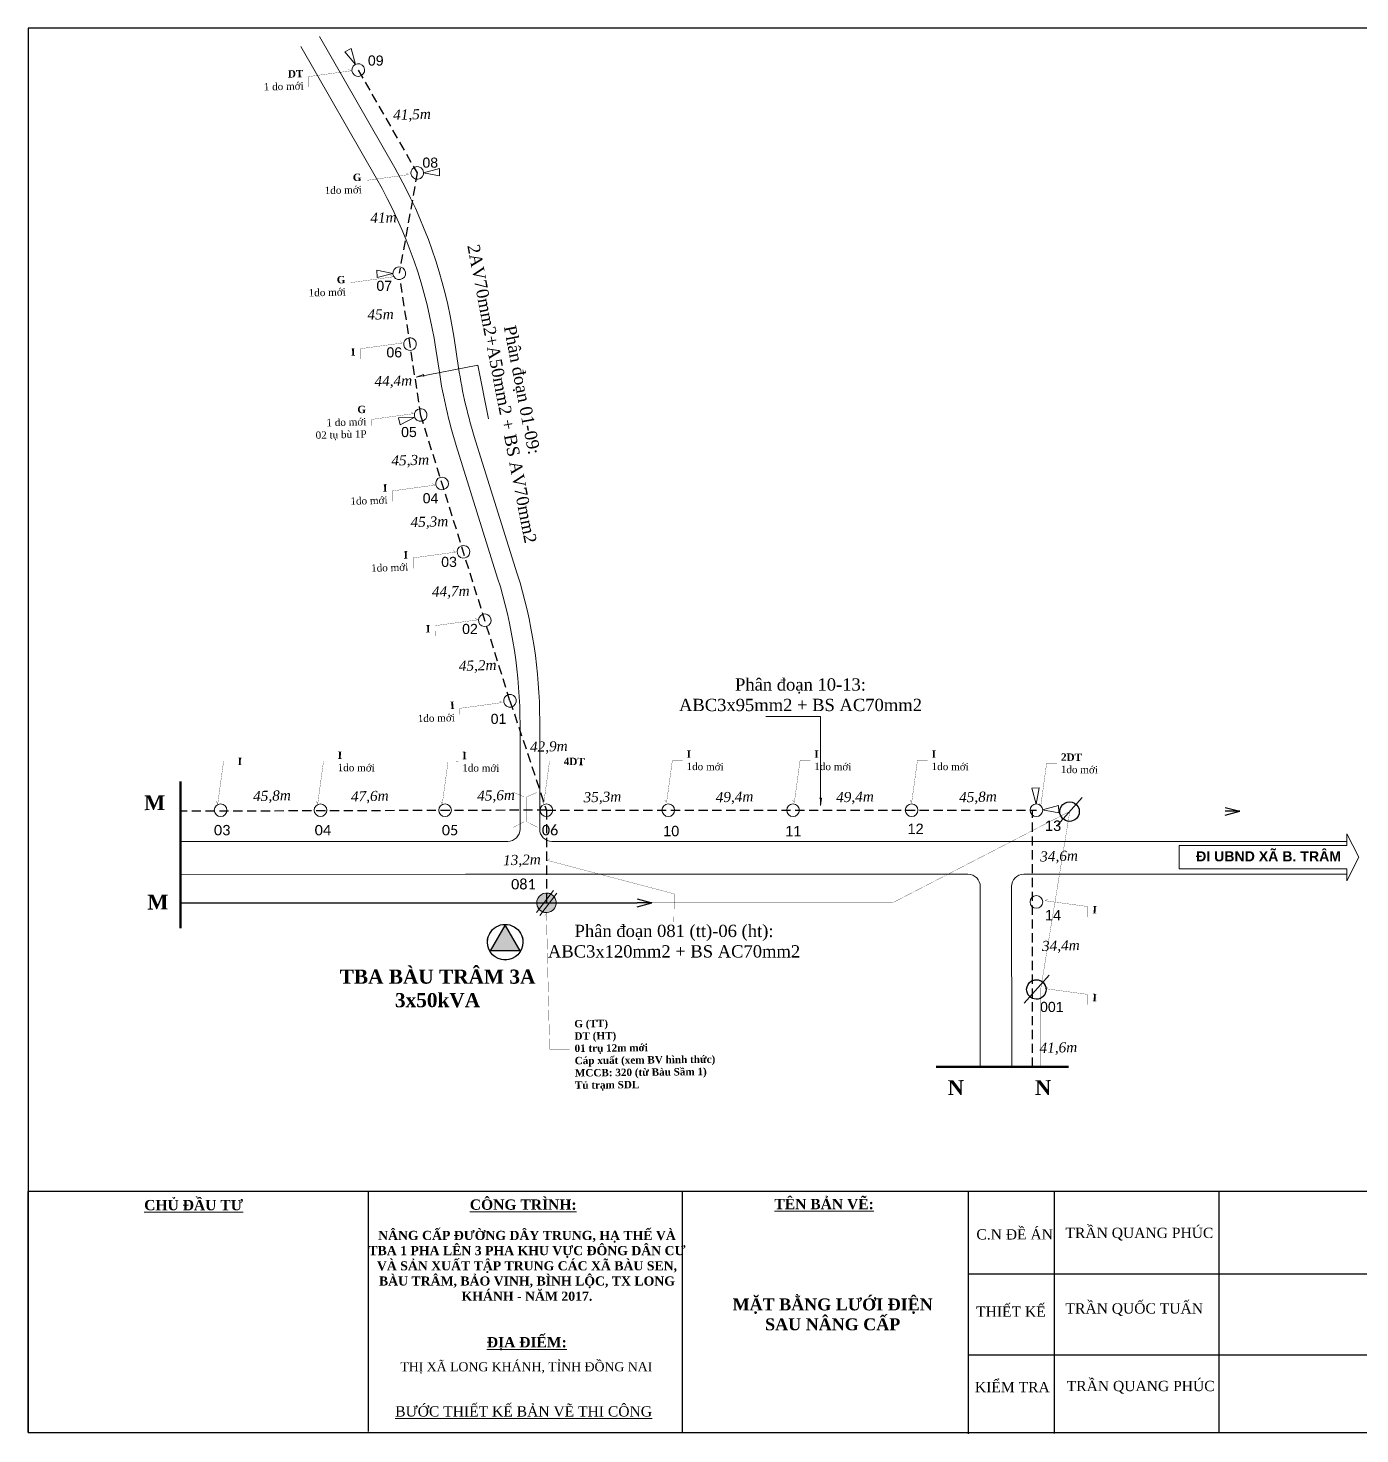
# Model space of a CAD drawing. Header units: metres. Extents: x 429925 to 893472, y 1245258 to 2552490.
# Drawn here: x 447587 to 448129, y 1260101 to 1260673 of the extents above; entities that cross this region are included whole.
import ezdxf

# ---------------------------------------------------------------- set-up
doc = ezdxf.new("R2010")
doc.units = ezdxf.units.M
doc.linetypes.add('DASHED2', pattern=[0.375, 0.25, -0.125])
doc.layers.add('duong', color=2, linetype='Continuous', lineweight=15)
doc.layers.add('duong bao', color=3, linetype='Continuous', lineweight=13)
doc.layers.add('KHUNGBANVE', color=6, linetype='Continuous')
doc.styles.get("Standard").update_dxf_attribs({"font": 'arial.ttf'})
doc.styles.add('Unicode', font='times.ttf')

# ---------------------------------------------------------------- blocks, each defined once
blk = doc.blocks.new('A$C46BF4DDC')
at = {"color": 9, "linetype": 'Continuous'}
blk.add_line((9.91, 11.46), (0, 0), dxfattribs=at)
blk.add_lwpolyline([(0.89, 5.61, -1), (8.82, 5.61, -1)], format="xyb", close=True, dxfattribs=at)
blk = doc.blocks.new('A$C6542344A')
at = {"color": 9, "linetype": 'Continuous'}
for p, q in [((7.45, 9.82), (0, 1.2)), ((8.7, 8.62), (1.25, 0))]:
    blk.add_line(p, q, dxfattribs=at)
for points in [[(0.3, 4.92, -1), (8.24, 4.92, -1)], [(4.27, 0.95, -1), (4.27, 8.89, -1)]]:
    blk.add_lwpolyline(points, format="xyb", close=True, dxfattribs=at)

msp = doc.modelspace()

# ---------------------------------------------------------------- hatches: boundary and pattern name
at = {"layer": 'duong bao', "lineweight": 50, "ltscale": 2}
for points in [[(447801.89, 1260317.08, -1), (447793.97, 1260316.59, -1)], [(447781.16, 1260307.65), (447775.18, 1260297.29), (447787.14, 1260297.29)]]:
    msp.add_hatch(color=256, dxfattribs=at).paths.add_polyline_path(points)

# ---------------------------------------------------------------- linework, layer by layer
at = {"color": 4, "linetype": 'Continuous', "lineweight": 18}
for p, q in [((447697.96, 1260665.35), (447728.75, 1260611.56)), ((447705.57, 1260669.33), (447736.18, 1260615.87)), ((447760.32, 1260546.67), (447762.16, 1260534.6)), ((447754.34, 1260532.77), (447752.94, 1260542.08)), ((447770.07, 1260535.63), (447774.3, 1260513.73)), ((447769.06, 1260504.84), (447786.08, 1260450.67)), ((447778.07, 1260449.02), (447761.2, 1260503)), ((447795.18, 1260391.01), (447795.18, 1260346.85)), ((447909.45, 1260392.73), (447887.15, 1260392.73)), ((447787.18, 1260346.85), (447787.18, 1260389.36)), ((448123.74, 1260340.15), (448123.74, 1260344.91)), ((448123.74, 1260344.91), (448128.5, 1260335.39)), ((447782.18, 1260341.85), (447648.94, 1260341.85)), ((448123.74, 1260341.85), (447800.18, 1260341.85)), ((448055.47, 1260340.15), (448123.74, 1260340.15)), ((448128.5, 1260335.39), (448123.74, 1260325.86)), ((447648.94, 1260328.32), (447764.94, 1260328.47)), ((447969.49, 1260328.47), (447764.94, 1260328.47)), ((448123.74, 1260328.47), (447992.19, 1260328.47)), ((448123.74, 1260330.63), (448055.47, 1260330.63)), ((448123.74, 1260325.86), (448123.74, 1260330.63)), ((447974.5, 1260250.13), (447974.49, 1260323.47)), ((447987.27, 1260250.13), (447987.19, 1260323.47))]:
    msp.add_line(p, q, dxfattribs=at)
at = {"color": 5, "linetype": 'DASHED2', "lineweight": 30, "ltscale": 15}
for p, q in [((447721.33, 1260655.69), (447745.33, 1260613.87)), ((447745.33, 1260613.87), (447738.02, 1260573.03)), ((447783.08, 1260399.05), (447797.94, 1260354.55)), ((447797.94, 1260354.55), (447648.94, 1260354.09)), ((447797.94, 1260354.55), (447797.93, 1260316.84)), ((447797.94, 1260354.55), (447997.33, 1260354.55)), ((447797.94, 1260354.55), (447797.94, 1260354.55)), ((447995.75, 1260250.13), (447995.69, 1260354.55))]:
    msp.add_line(p, q, dxfattribs=at)
at = {"color": 1, "lineweight": 30, "ltscale": 15}
for p, q in [((448074.13, 1260355.69), (448080.08, 1260354.08)), ((448080.08, 1260354.08), (448074.13, 1260354.08)), ((448074.13, 1260352.5), (448080.08, 1260354.08)), ((447648.94, 1260316.84), (447834.9, 1260316.84)), ((447834.9, 1260318.44), (447840.85, 1260316.84)), ((447840.85, 1260316.84), (447834.9, 1260316.84)), ((447834.9, 1260315.25), (447840.85, 1260316.84))]:
    msp.add_line(p, q, dxfattribs=at)
at = {"color": 9, "linetype": 'Continuous'}
msp.add_lwpolyline([(447586.97, 1260101.28), (448399.77, 1260101.28), (448399.77, 1260672.78), (447586.97, 1260672.78)], close=True, dxfattribs=at)
at = {"color": 4, "linetype": 'Continuous', "lineweight": 18}
for points in [[(447720.15, 1260657.98), (447718.49, 1260664.45), (447715.83, 1260663.08), (447720.15, 1260657.98)], [(447747.91, 1260613.96), (447754.47, 1260612.71), (447754.36, 1260615.7), (447747.91, 1260613.96)], [(447735.44, 1260572.96), (447728.9, 1260574.27), (447728.98, 1260571.29), (447735.44, 1260572.96)], [(447748, 1260531.03), (447747.85, 1260531.79), (447744.93, 1260530.77), (447770.07, 1260535.63)], [(447744.38, 1260514.46), (447737.71, 1260514.26), (447738.46, 1260511.37), (447744.38, 1260514.46)], [(447909.12, 1260359.39), (447909.89, 1260359.4), (447909.45, 1260356.42), (447909.45, 1260392.73)], [(447997.23, 1260357.06), (447998.43, 1260363.63), (447995.45, 1260363.5), (447997.23, 1260357.06)], [(447999.85, 1260354.64), (448006.41, 1260353.44), (448006.28, 1260356.43), (447999.85, 1260354.64)]]:
    msp.add_lwpolyline(points, dxfattribs=at)
for points in [[(447720.04, 1260657.93, -1), (447722.61, 1260653.45, -1)], [(447744.05, 1260616.11, -1), (447746.62, 1260611.63, -1)], [(447737.64, 1260575.58, -1), (447738.41, 1260570.48, -1)], [(447742, 1260546.74, -1), (447742.77, 1260541.64, -1)], [(447746.36, 1260517.9, -1), (447747.13, 1260512.79, -1)], [(447754.67, 1260489.97, -1), (447756.21, 1260485.04, -1)], [(447763.37, 1260462.12, -1), (447764.91, 1260457.2, -1)], [(447772.07, 1260434.28, -1), (447773.61, 1260429.36, -1)], [(447784.49, 1260401.21, -1), (447781.67, 1260396.89, -1)], [(447662.71, 1260354.55, -1), (447667.87, 1260354.55, -1)], [(447703.39, 1260354.55, -1), (447708.55, 1260354.55, -1)], [(447754.09, 1260354.55, -1), (447759.25, 1260354.55, -1)], [(447795.36, 1260354.55, -1), (447800.52, 1260354.55, -1)], [(447797.94, 1260357.13, -1), (447797.94, 1260351.97, -1)], [(447847.51, 1260357.13, -1), (447847.51, 1260351.97, -1)], [(447898.31, 1260357.13, -1), (447898.31, 1260351.97, -1)], [(447946.53, 1260357.13, -1), (447946.53, 1260351.97, -1)], [(447997.33, 1260357.13, -1), (447997.33, 1260351.97, -1)], [(447997.33, 1260319.79, -1), (447997.33, 1260314.63, -1)], [(447773.89, 1260300.81, -1), (447788.39, 1260300.86, -1)], [(447997.33, 1260285.58, -1), (447997.33, 1260277.64, -1)]]:
    msp.add_lwpolyline(points, format="xyb", close=True, dxfattribs=at)
at = {"color": 5, "linetype": 'DASHED2', "lineweight": 30, "ltscale": 15}
for points in [[(447746.82, 1260515.08), (447738.41, 1260570.48)], [(447783.08, 1260399.05), (447746.82, 1260515.08)]]:
    msp.add_lwpolyline(points, dxfattribs=at)
at = {"color": 1, "lineweight": 30, "ltscale": 15, "const_width": 0.1}
for points in [[(447840.85, 1260316.84), (447938.76, 1260316.84), (448010.94, 1260354.08), (448080.08, 1260354.08)], [(448010.94, 1260354.08), (447999.09, 1260281.78), (447999.09, 1260250.13)]]:
    msp.add_lwpolyline(points, dxfattribs=at)
at = {"color": 4, "linetype": 'Continuous', "lineweight": 18}
msp.add_lwpolyline([(448055.47, 1260340.15), (448123.74, 1260340.15), (448123.74, 1260344.91), (448128.5, 1260335.39), (448123.74, 1260325.86), (448123.74, 1260330.63), (448055.47, 1260330.63)], close=True, dxfattribs=at)
at = {"color": 7, "linetype": 'Continuous'}
msp.add_lwpolyline([(447773.89, 1260300.81, -1), (447788.38, 1260300.86, -1)], format="xyb", close=True, dxfattribs=at)
msp.add_lwpolyline([(447773.89, 1260300.81, -1), (447788.38, 1260300.86, -1)], format="xyb", close=True, dxfattribs=at)
msp.add_lwpolyline([(447775.18, 1260297.29), (447781.16, 1260307.65), (447787.14, 1260297.29)], close=True, dxfattribs=at)
msp.add_lwpolyline([(447775.18, 1260297.29), (447781.16, 1260307.65), (447787.14, 1260297.29)], close=True, dxfattribs=at)
msp.add_lwpolyline([(447775.18, 1260297.29), (447781.16, 1260307.65), (447787.14, 1260297.29)], close=True, dxfattribs=at)
at = {"color": 4, "linetype": 'Continuous', "lineweight": 18}
for centre, radius, start, end in [((447562.61, 1260516.5), 200, 8.6751, 29.7897), ((447555.18, 1260512.2), 200, 8.5935, 29.7897), ((447959.87, 1260564.77), 200, 188.6751, 197.4359), ((447952.1, 1260562.66), 200, 188.5935, 197.3542), ((447587.18, 1260389.36), 200, 0, 17.3542), ((447595.18, 1260391.01), 200, 0, 17.3542), ((447782.18, 1260346.85), 5, 270, 0), ((447800.18, 1260346.85), 5, 180, 270), ((447969.49, 1260323.47), 5, 0, 90), ((447992.19, 1260323.47), 5, 90, 180)]:
    msp.add_arc(centre, radius, start, end, dxfattribs=at)
at = {"layer": 'duong bao', "lineweight": 50, "ltscale": 2}
for p, q in [((447648.94, 1260366.17), (447648.94, 1260306.58)), ((447956.59, 1260250.13), (448010.4, 1260250.13))]:
    msp.add_line(p, q, dxfattribs=at)
at = {"layer": 'duong bao', "color": 4, "lineweight": 15, "ltscale": 2, "const_width": 0.1}
for points in [[(447717.32, 1260656.08), (447718.34, 1260655.4), (447701.11, 1260653.04), (447701.09, 1260648.82)], [(447740.98, 1260613.87), (447742, 1260613.19), (447724.77, 1260610.83), (447724.75, 1260606.62)], [(447734.46, 1260572.25), (447735.48, 1260571.57), (447718.25, 1260569.21), (447718.23, 1260564.99)], [(447738.37, 1260545.35), (447739.39, 1260544.67), (447722.16, 1260542.31), (447722.14, 1260538.09)], [(447742.9, 1260516.59), (447743.92, 1260515.91), (447726.69, 1260513.55), (447726.67, 1260509.33)], [(447751.46, 1260487.5), (447752.48, 1260486.82), (447735.25, 1260484.46), (447735.23, 1260480.25)], [(447759.88, 1260460.24), (447760.9, 1260459.56), (447743.67, 1260457.2), (447743.65, 1260452.99)], [(447768.91, 1260432.68), (447769.93, 1260432), (447752.7, 1260429.64), (447752.68, 1260425.42)], [(447778.85, 1260399.02), (447779.87, 1260398.34), (447762.64, 1260395.98), (447762.62, 1260391.76)], [(447663.47, 1260358.21), (447664.16, 1260357.19), (447666.52, 1260374.42), (447670.73, 1260374.44)], [(447704.15, 1260358.21), (447704.84, 1260357.19), (447707.2, 1260374.42), (447711.41, 1260374.44)], [(447754.85, 1260358.09), (447755.54, 1260357.07), (447757.89, 1260374.3), (447762.11, 1260374.31)], [(447796.13, 1260358.21), (447796.81, 1260357.19), (447799.17, 1260374.42), (447803.39, 1260374.44)], [(447846.14, 1260358.66), (447846.82, 1260357.64), (447849.18, 1260374.87), (447853.4, 1260374.89)], [(447898.13, 1260358.66), (447898.81, 1260357.64), (447901.17, 1260374.87), (447905.39, 1260374.89)], [(447945.89, 1260358.66), (447946.57, 1260357.64), (447948.93, 1260374.87), (447953.14, 1260374.89)], [(447998.46, 1260357.45), (447999.14, 1260356.42), (448001.5, 1260373.66), (448005.72, 1260373.67)], [(447799.38, 1260334.78), (447798.36, 1260334.1), (447849.93, 1260320.5), (447849.8, 1260309.1)], [(448001.92, 1260318.38), (448000.9, 1260317.7), (448018.13, 1260315.34), (448018.14, 1260311.12)], [(447797.25, 1260311.55), (447797.93, 1260312.57), (447799.23, 1260256.99), (447807.43, 1260256.99)], [(448001.92, 1260282.63), (448000.9, 1260281.95), (448018.13, 1260279.59), (448018.14, 1260275.38)]]:
    msp.add_lwpolyline(points, dxfattribs=at)
at = {"layer": 'duong bao', "lineweight": 50, "ltscale": 2, "const_width": 0.1}
for points in [[(447784.64, 1260361.78), (447788.79, 1260360), (447788.79, 1260349.8), (447784.49, 1260347.59)], [(447794.12, 1260361.78), (447789.98, 1260360), (447789.98, 1260349.8), (447794.27, 1260347.59)]]:
    msp.add_lwpolyline(points, dxfattribs=at)
at = {"layer": 'KHUNGBANVE', "color": 2}
for p, q in [((447586.97, 1260101.28), (447586.97, 1260199.44)), ((448399.77, 1260199.44), (447586.97, 1260199.44)), ((447725.46, 1260101.72), (447725.46, 1260199.58)), ((447853.3, 1260101.28), (447853.3, 1260199.44)), ((447969.76, 1260100.76), (447969.76, 1260199.44)), ((448004.66, 1260100.98), (448004.66, 1260199.44)), ((448071.74, 1260101.28), (448071.74, 1260199.14)), ((448138.2, 1260165.8), (447969.76, 1260165.8)), ((448138.2, 1260132.73), (447969.76, 1260132.73)), ((447586.97, 1260101.28), (448399.77, 1260101.28))]:
    msp.add_line(p, q, dxfattribs=at)

# ---------------------------------------------------------------- block references
at = {"color": 4, "linetype": 'Continuous', "lineweight": 18, "rotation": 359.190150887879}
for p in [(448005.9, 1260348.42), (447992.4, 1260276.06)]:
    msp.add_blockref('A$C46BF4DDC', p, dxfattribs=at)
at = {"layer": 'duong bao', "lineweight": 50, "ltscale": 2, "rotation": 3.556768670580396}
msp.add_blockref('A$C6542344A', (447793.97, 1260311.66), dxfattribs=at)

# ---------------------------------------------------------------- texts
at = {"color": 4, "linetype": 'Continuous', "lineweight": 18, "attachment_point": 5}
for s, insert, char_height, width in [('\\C7;\\fArial Unicode MS|b0|i0|;\\H4.1092942200601;09', (447728.45, 1260659.56), 4.2333, 21.59), ('\\C7;\\fArial Unicode MS|b0|i0|;\\H4.1092942200601;08', (447750.64, 1260618.01), 4.2333, 21.59), ('\\C7;\\fArial Unicode MS|b0|i0|;\\H4.1092942200601;07', (447731.91, 1260567.89), 4.2333, 21.59), ('\\C7;\\fArial Unicode MS|b0|i0|;\\H4.1092942200601;06', (447736, 1260540.82), 4.2333, 21.59), ('\\C7;\\fArial Unicode MS|b0|i0|;\\H4.1092942200601;05', (447741.97, 1260508.4), 4.2333, 21.59), ('\\C7;\\fArial Unicode MS|b0|i0|;\\H4.1092942200601;04', (447750.75, 1260481.46), 4.2333, 21.59), ('\\C7;\\fArial Unicode MS|b0|i0|;\\H4.1092942200601;03', (447758.29, 1260455.55), 4.2333, 21.59), ('\\C7;\\fArial Unicode MS|b0|i0|;\\H4.1092942200601;02', (447766.81, 1260428.27), 4.2333, 21.59), ('{\\fTimes New Roman|b0|i0|c0|p18;\\C7;Phân đoạn 10-13:\\PABC3x95mm2 + BS AC70mm2}', (447901.32, 1260401.5), 5, 150.7075), ('{\\fArial Unicode MS|b0|i0|c238|p34;\\H0.9707x;\\C7;0\\fArial Unicode MS|b0|i0|c0|p34;1}', (447778.43, 1260391.68), 4.2333, 21.59), ('{\\fArial Unicode MS|b0|i0|c0|p34;\\C7;13}', (448004.14, 1260348.2), 4.2333, 21.59), ('{\\fCalibri|b0|i0|c0|p34;\\C7;03}', (447665.95, 1260346.41), 4.2333, 21.59), ('{\\fCalibri|b0|i0|c0|p34;\\C7;04}', (447706.95, 1260346.41), 4.2333, 21.59), ('{\\fCalibri|b0|i0|c0|p34;\\C7;05}', (447758.68, 1260346.41), 4.2333, 21.59), ('{\\fCalibri|b0|i0|c0|p34;\\C7;06}', (447799.4, 1260346.41), 4.2333, 21.59), ('{\\fArial Unicode MS|b0|i0|c0|p34;\\C7;10}', (447848.71, 1260346.03), 4.2333, 21.59), ('{\\fArial Unicode MS|b0|i0|c0|p34;\\C7;11}', (447898.45, 1260346.03), 4.2333, 21.59), ('{\\fArial Unicode MS|b0|i0|c0|p34;\\C7;12}', (447948.18, 1260346.96), 4.2333, 21.59), ('{\\fArial Unicode MS|b1|i0|c0|p34;\\H1x;\\C7;ĐI UBND XÃ B. TRÂM}', (448091.83, 1260335.75), 4.1093, 73.025), ('{\\fCalibri|b0|i0|c0|p34;\\C7;081}', (447788.55, 1260324.4), 4.2333, 21.59), ('{\\fArial Unicode MS|b0|i0|c0|p34;\\C7;14}', (448004.14, 1260311.85), 4.2333, 21.59), ('{\\fTimes New Roman|b0|i0|c0|p18;\\C7;Phân đoạn 081 (tt)-06 (ht):\\PABC3x120mm2 + BS AC70mm2}', (447849.87, 1260301.23), 5, 150.7075), ('{\\fTimes New Roman|b1|i0|c0|p18;\\C7;TBA BÀU TRÂM 3A 3x50kVA}', (447753.6, 1260281.97), 5.7341, 101.1635), ('\\C7;\\fArial Unicode MS|b0|i0|;\\H4.1092942200601;001', (448003.61, 1260274.46), 4.2333, 21.59)]:
    msp.add_mtext(s, dxfattribs=dict(at, insert=insert, char_height=char_height, width=width))
at = {"color": 4, "linetype": 'Continuous', "lineweight": 18}
for s, insert, char_height, width, attachment_point, rotation in [('{\\fTimes New Roman|b1|i0|c0|p18;\\C7;DT\\P\\fTimes New Roman|b0|i0|c0|p18;1 do mới}', (447699.05, 1260651.78), 3, 22.225, 6, 1.4944), ('{\\fTimes New Roman|b0|i1|c0|p18;\\C7;41,5m}', (447743.21, 1260637.21), 4.1093, 22.225, 5, 1.4944), ('{\\fTimes New Roman|b1|i0|c0|p18;\\C7;G\\P\\fTimes New Roman|b0|i0|c0|p18;1do mới}', (447722.71, 1260609.58), 3, 22.225, 6, 1.4944), ('{\\fTimes New Roman|b0|i1|c0|p18;\\C7;41m}', (447731.61, 1260595.68), 4.1093, 22.225, 5, 1.4944), ('{\\fTimes New Roman|b0|i0|c0|p18;\\C7;Phân đoạn 01-09:\\P2AV70mm2+A50mm2 + BS AV70mm2}', (447783.92, 1260524.77), 5, 159.6171, 5, 280.9378), ('{\\fTimes New Roman|b1|i0|c0|p18;\\C7;G\\P\\fTimes New Roman|b0|i0|c0|p18;1do mới}', (447716.19, 1260567.95), 3, 22.225, 6, 1.4944), ('{\\fTimes New Roman|b0|i1|c0|p18;\\C7;45m}', (447730.41, 1260556.29), 4.1093, 22.225, 5, 1.4944), ('{\\fTimes New Roman|b1|i0|c0|p18;\\C7;I}', (447720.1, 1260541.05), 3, 22.225, 6, 1.4944), ('{\\fTimes New Roman|b0|i1|c0|p18;\\C7;44,4m}', (447735.61, 1260528.78), 4.1093, 22.225, 5, 1.4944), ('{\\fTimes New Roman|b1|i0|c0|p18;\\C7;G\\P\\fTimes New Roman|b0|i0|c0|p18;1 do mới\\P02 tụ bù 1P}', (447724.63, 1260512.29), 3, 22.225, 6, 1.4944), ('{\\fTimes New Roman|b0|i1|c0|p18;\\C7;45,3m}', (447742.5, 1260496.53), 4.1093, 22.225, 5, 1.4944), ('{\\fTimes New Roman|b1|i0|c0|p18;\\C7;I\\P\\fTimes New Roman|b0|i0|c0|p18;1do mới}', (447733.19, 1260483.21), 3, 22.225, 6, 1.4944), ('{\\fTimes New Roman|b0|i1|c0|p18;\\C7;45,3m}', (447750.3, 1260471.48), 4.1093, 22.225, 5, 1.4944), ('{\\fTimes New Roman|b1|i0|c0|p18;\\C7;I\\P\\fTimes New Roman|b0|i0|c0|p18;1do mới}', (447741.61, 1260455.95), 3, 22.225, 6, 1.4944), ('{\\fTimes New Roman|b0|i1|c0|p18;\\C7;44,7m}', (447758.98, 1260443.17), 4.1093, 22.225, 5, 1.4944), ('{\\fTimes New Roman|b1|i0|c0|p18;\\C7;I}', (447750.64, 1260428.38), 3, 22.225, 6, 1.4944), ('{\\fTimes New Roman|b0|i1|c0|p18;\\C7;45,2m}', (447769.94, 1260412.99), 4.1093, 22.225, 5, 1.4944), ('{\\fTimes New Roman|b1|i0|c0|p18;\\C7;I\\P\\fTimes New Roman|b0|i0|c0|p18;1do mới}', (447760.58, 1260394.72), 3, 22.225, 6, 1.4944), ('{\\fTimes New Roman|b0|i1|c0|p18;\\C7;42,9m}', (447798.9, 1260380.02), 4.1093, 22.225, 5, 1.4944), ('{\\fTimes New Roman|b1|i0|c0|p18;\\C7;I\\P\\fTimes New Roman|b0|i0|c0|p18;1do mới}', (447854.98, 1260374.86), 3, 22.225, 4, 359.3923), ('{\\fTimes New Roman|b1|i0|c0|p18;\\C7;I\\P\\fTimes New Roman|b0|i0|c0|p18;1do mới}', (447906.96, 1260374.86), 3, 22.225, 4, 359.3923), ('{\\fTimes New Roman|b1|i0|c0|p18;\\C7;I\\P\\fTimes New Roman|b0|i0|c0|p18;1do mới}', (447954.72, 1260374.86), 3, 22.225, 4, 359.3923), ('{\\fTimes New Roman|b1|i0|c0|p18;\\C7;I}', (447672.31, 1260374.41), 3, 22.225, 4, 359.3923), ('{\\fTimes New Roman|b1|i0|c0|p18;\\C7;I\\P\\fTimes New Roman|b0|i0|c0|p18;1do mới}', (447712.99, 1260374.41), 3, 22.225, 4, 359.3923), ('{\\fTimes New Roman|b1|i0|c0|p18;\\C7;I\\P\\fTimes New Roman|b0|i0|c0|p18;1do mới}', (447763.69, 1260374.28), 3, 22.225, 4, 359.3923), ('{\\fTimes New Roman|b1|i0|c0|p18;\\C7;4DT}', (447804.96, 1260374.41), 3, 22.225, 4, 359.3923), ('{\\fTimes New Roman|b1|i0|c0|p18;\\C7;2DT\\P\\fTimes New Roman|b0|i0|c0|p18;1do mới}', (448007.3, 1260373.64), 3, 22.225, 4, 359.3923), ('{\\fTimes New Roman|b0|i1|c0|p18;\\C7;45,8m}', (447686.23, 1260359.97), 4.1093, 22.225, 5, 1.4944), ('{\\fTimes New Roman|b0|i1|c0|p18;\\C7;47,6m}', (447726.04, 1260359.81), 4.1093, 22.225, 5, 1.4944), ('{\\fTimes New Roman|b0|i1|c0|p18;\\C7;45,6m}', (447777.41, 1260360.12), 4.1093, 22.225, 5, 1.4944), ('{\\fTimes New Roman|b0|i1|c0|p18;\\C7;35,3m}', (447820.71, 1260359.51), 4.1093, 22.225, 5, 1.4944), ('{\\fTimes New Roman|b0|i1|c0|p18;\\C7;49,4m}', (447874.48, 1260359.51), 4.1093, 22.225, 5, 1.4944), ('{\\fTimes New Roman|b0|i1|c0|p18;\\C7;49,4m}', (447923.5, 1260359.51), 4.1093, 22.225, 5, 1.4944), ('{\\fTimes New Roman|b0|i1|c0|p18;\\C7;45,8m}', (447973.54, 1260359.51), 4.1093, 22.225, 5, 1.4944), ('{\\fTimes New Roman|b1|i0|c0|p18;\\C7;M}', (447638.49, 1260357.57), 6, 22.4014, 5, 0.2451), ('{\\fTimes New Roman|b0|i1|c0|p18;\\C7;13,2m}', (447787.95, 1260333.89), 4.1093, 22.225, 5, 1.4944), ('{\\fTimes New Roman|b0|i1|c0|p18;\\C7;34,6m}', (448006.56, 1260335.43), 4.1093, 22.225, 5, 1.4944), ('{\\fTimes New Roman|b1|i0|c0|p18;\\C7;M}', (447639.79, 1260317.14), 6, 22.4014, 5, 0.2451), ('{\\fTimes New Roman|b1|i0|c0|p18;\\C7;I}', (448020.18, 1260314.08), 3, 22.225, 4, 358.5056), ('{\\fTimes New Roman|b0|i1|c0|p18;\\C7;34,4m}', (448007.29, 1260298.99), 4.1093, 22.225, 5, 1.4944), ('{\\fTimes New Roman|b1|i0|c0|p18;\\C7;I}', (448020.18, 1260278.34), 3, 22.225, 4, 358.5056), ('{\\fTimes New Roman|b1|i0|c0|p18;\\C7;G (TT)\\PDT (HT)\\P01 trụ 12m mới\\PCáp xuất (xem BV hình thức)\\PMCCB: 320 (từ Bàu Sầm 1)\\PTủ trạm SDL}', (447809.4, 1260254.7), 3, 62.5434, 4, 0.6077), ('{\\fTimes New Roman|b0|i1|c0|p18;\\C7;41,6m}', (448006.28, 1260257.51), 4.1093, 22.225, 5, 1.4944), ('{\\fTimes New Roman|b1|i0|c0|p18;\\C7;N}', (447964.53, 1260241.68), 6, 22.4014, 5, 0.2451), ('{\\fTimes New Roman|b1|i0|c0|p18;\\C7;N}', (448000.04, 1260241.68), 6, 22.4014, 5, 0.2451)]:
    msp.add_mtext(s, dxfattribs=dict(at, insert=insert, char_height=char_height, width=width, attachment_point=attachment_point, rotation=rotation))
at = {"layer": 'duong', "attachment_point": 2, "style": 'Unicode'}
for s, insert, char_height, width in [('{\\fTimes New Roman|b1|i0|c0|p18;\\LCHỦ ĐẦU TƯ}', (447654.33, 1260195.95), 4.1939, 338.0455), ('{\\fTimes New Roman|b1|i0|c0|p18;\\LCÔNG TRÌNH:}', (447788.47, 1260196.15), 4.1939, 338.0455), ('{\\fTimes New Roman|b1|i0|c0|p18;\\LTÊN BẢN VẼ:}', (447910.93, 1260196.39), 4.1939, 338.0455), ('{\\fTimes New Roman|b1|i0|c0|p18;NÂNG CẤ\\fTimes New Roman|b1|i0|c163|p18;P ĐƯ\\fTimes New Roman|b1|i0|c0|p18;ỜNG DÂY TRUNG, HẠ THẾ VÀ TBA 1 PHA LÊN 3 PHA KHU VỰ\\fTimes New Roman|b1|i0|c163|p18;C ĐÔNG DÂN CƯ VÀ S\\fTimes New Roman|b1|i0|c0|p18;ẢN XUẤT TẬP TRUNG CÁC XÃ BÀU SEN, BÀU TRÂM, BẢO VINH, BÌNH LỘ\\fTimes New Roman|b1|i0|c163|p18;C, TX LONG KHÁNH - NĂM \\fTimes New Roman|b1|i0|c0|p18;2017.}', (447790, 1260183.37), 3.70861, 130.2593), ('C.N ĐỀ ÁN', (447988.49, 1260184.05), 4.194, 338.0455), ('TRẦN QUANG PHÚC', (448039.26, 1260184.65), 4.1939, 338.0455), ('{\\fTimes New Roman|b1|i0|c163|p18;MẶT \\fTimes New Roman|b1|i0|c0|p18;BẰNG\\fTimes New Roman|b1|i0|c163|p18; \\fTimes New Roman|b1|i0|c0|p18;LƯỚI ĐIỆN SAU NÂNG CẤP}', (447914.42, 1260155.87), 4.85606, 83.9957), ('THIẾT KẾ', (447986.97, 1260152.6), 4.194, 338.0455), ('TRẦN QUỐC TUẤN', (448037.16, 1260153.9), 4.1939, 338.0455), ('{\\fTimes New Roman|b1|i0|c0|p18;\\LĐỊA ĐIẾM:}', (447789.92, 1260140.15), 4.1939, 128.0996), ('THỊ XÃ LONG KHÁNH, TỈNH ĐỒNG NAI', (447789.73, 1260129.93), 3.7086, 129.5413), ('KIỂM TRA', (447987.54, 1260121.89), 4.194, 338.0455), ('TRẦN QUANG PHÚC', (448039.77, 1260122.34), 4.1939, 338.0455), ('{\\LBƯỚC THIẾT KẾ BẢN VẼ THI CÔNG}', (447788.64, 1260112.01), 4.1939, 338.0455)]:
    msp.add_mtext(s, dxfattribs=dict(at, insert=insert, char_height=char_height, width=width))

doc.saveas('drawing.dxf')
